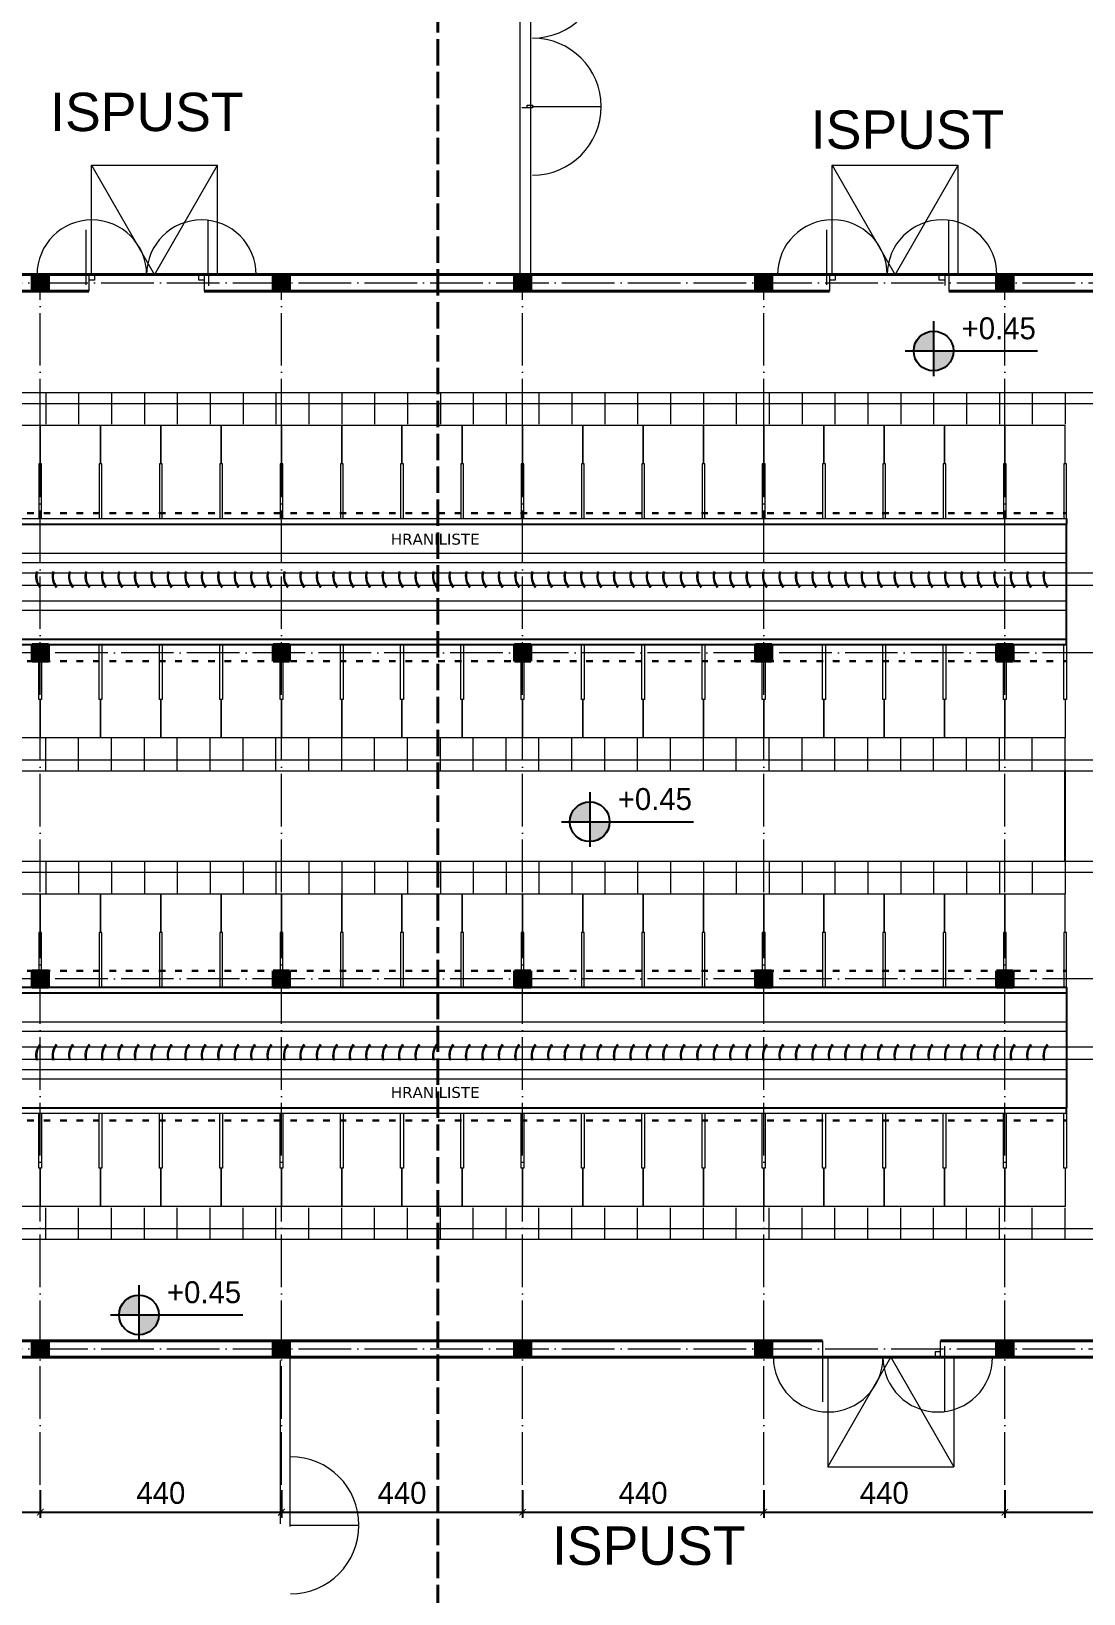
# Model space of a CAD drawing. Header units: millimetres. Extents: x 73 to 57768, y -40361 to 10065.
# Drawn here: x 6391 to 8312, y 1918 to 4768 of the extents above; entities that cross this region are included whole.
import ezdxf

# ---------------------------------------------------------------- set-up
doc = ezdxf.new("R2010")
doc.units = ezdxf.units.MM
for name, pattern in [('ACAD_ISO02W100', [15, 12, -3]), ('ACAD_ISO03W100', [30, 12, -18]), ('ACAD_ISO04W100', [30, 24, -3, 0, -3])]:
    doc.linetypes.add(name, pattern=pattern)
for name, color, linetype, lineweight in [('1', 7, 'Continuous', 15), ('cijevi', 151, 'ACAD_ISO03W100', 30), ('fekalna', 43, 'Continuous', 5), ('kote', 124, 'Continuous', 5), ('kote i srafura', 9, 'Continuous', 5), ('presjek A-A B- B', 40, 'Continuous', 40)]:
    doc.layers.add(name, color=color, linetype=linetype, lineweight=lineweight)
doc.layers.add('pogled', color=7, linetype='Continuous', lineweight=5, true_color=0x8db1c3)
doc.layers.add('presjek', color=7, linetype='Continuous', lineweight=40, true_color=0xe37da2)
doc.layers.add('sjeccica', color=20, linetype='Continuous')
doc.layers.add('TEXT', color=7, linetype='Continuous')
doc.dimstyles.new('1-200', dxfattribs={"dimtxt": 40, "dimasz": 12, "dimexe": 10, "dimexo": 10, "dimgap": 15, "dimtad": 1, "dimdec": 0, "dimtxsty": 'Standard', "dimblk": 'ARCHTICK', "dimcen": 2.5, "dimdle": 5, "dimadec": 0, "dimazin": 0, "dimtfac": 1, "dimtdec": 0, "dimtmove": 0, "dimatfit": 3, "dimldrblk": 'ARCHTICK', "dimfxl": 1, "dimarcsym": 0})

# ---------------------------------------------------------------- blocks, each defined once
blk = doc.blocks.new('A$C064C6560')
at = {"layer": '1'}
for points in [[(70, 110), (170, 110), (170, 115), (70, 115)], [(70, 0), (170, 0), (170, 5), (70, 5)]]:
    blk.add_lwpolyline(points, close=True, dxfattribs=at)
for points in [[(70, 112.5), (0, 112.5), (0, 2.5), (70, 2.5)], [(170, 2.5), (170, 112.5)]]:
    blk.add_lwpolyline(points, dxfattribs=at)
blk = doc.blocks.new('_ArchTick')
at = {"layer": 'kote', "color": 0, "const_width": 0.15}
blk.add_lwpolyline([(-0.5, -0.5), (0.5, 0.5)], dxfattribs=at)
blk = doc.blocks.new('*D150')
at = {"layer": 'Defpoints', "color": 0}
for p in [(5967.8, 2116.4), (6407.8, 2116.4), (6407.8, 2066.3)]:
    blk.add_point(p, dxfattribs=at)
at = {"layer": 'kote i srafura', "color": 0, "lineweight": -2}
for p, q in [((5967.8, 2106.4), (5967.8, 2056.3)), ((6407.8, 2106.4), (6407.8, 2056.3)), ((5962.8, 2066.3), (6412.8, 2066.3))]:
    blk.add_line(p, q, dxfattribs=at)
at = {"layer": 'kote i srafura', "color": 0, "lineweight": -2, "xscale": 12, "yscale": 12, "zscale": 12, "rotation": 180}
blk.add_blockref('_ArchTick', (5967.8, 2066.3), dxfattribs=at)
at = {"layer": 'kote i srafura', "color": 0, "lineweight": -2, "xscale": 12, "yscale": 12, "zscale": 12}
blk.add_blockref('_ArchTick', (6407.8, 2066.3), dxfattribs=at)
at = {"layer": 'kote i srafura', "color": 0, "insert": (6187.8, 2101.3), "char_height": 40, "attachment_point": 5}
blk.add_mtext('440', dxfattribs=at)
blk = doc.blocks.new('*D151')
at = {"layer": 'Defpoints', "color": 0}
for p in [(6407.8, 2116.4), (6847.8, 2116.4), (6847.8, 2066.3)]:
    blk.add_point(p, dxfattribs=at)
at = {"layer": 'kote i srafura', "color": 0, "lineweight": -2}
for p, q in [((6407.8, 2106.4), (6407.8, 2056.3)), ((6847.8, 2106.4), (6847.8, 2056.3)), ((6402.8, 2066.3), (6852.8, 2066.3))]:
    blk.add_line(p, q, dxfattribs=at)
at = {"layer": 'kote i srafura', "color": 0, "lineweight": -2, "xscale": 12, "yscale": 12, "zscale": 12, "rotation": 180}
blk.add_blockref('_ArchTick', (6407.8, 2066.3), dxfattribs=at)
at = {"layer": 'kote i srafura', "color": 0, "lineweight": -2, "xscale": 12, "yscale": 12, "zscale": 12}
blk.add_blockref('_ArchTick', (6847.8, 2066.3), dxfattribs=at)
at = {"layer": 'kote i srafura', "color": 0, "insert": (6627.8, 2101.3), "char_height": 40, "attachment_point": 5}
blk.add_mtext('440', dxfattribs=at)
blk = doc.blocks.new('*D152')
at = {"layer": 'Defpoints', "color": 0}
for p in [(6847.8, 2116.4), (7287.8, 2116.4), (7287.8, 2066.3)]:
    blk.add_point(p, dxfattribs=at)
at = {"layer": 'kote i srafura', "color": 0, "lineweight": -2}
for p, q in [((6847.8, 2106.4), (6847.8, 2056.3)), ((7287.8, 2106.4), (7287.8, 2056.3)), ((6842.8, 2066.3), (7292.8, 2066.3))]:
    blk.add_line(p, q, dxfattribs=at)
at = {"layer": 'kote i srafura', "color": 0, "lineweight": -2, "xscale": 12, "yscale": 12, "zscale": 12, "rotation": 180}
blk.add_blockref('_ArchTick', (6847.8, 2066.3), dxfattribs=at)
at = {"layer": 'kote i srafura', "color": 0, "lineweight": -2, "xscale": 12, "yscale": 12, "zscale": 12}
blk.add_blockref('_ArchTick', (7287.8, 2066.3), dxfattribs=at)
at = {"layer": 'kote i srafura', "color": 0, "insert": (7067.8, 2101.3), "char_height": 40, "attachment_point": 5}
blk.add_mtext('440', dxfattribs=at)
blk = doc.blocks.new('*D153')
at = {"layer": 'Defpoints', "color": 0}
for p in [(7287.8, 2116.4), (7727.8, 2116.4), (7727.8, 2066.3)]:
    blk.add_point(p, dxfattribs=at)
at = {"layer": 'kote i srafura', "color": 0, "lineweight": -2}
for p, q in [((7287.8, 2106.4), (7287.8, 2056.3)), ((7727.8, 2106.4), (7727.8, 2056.3)), ((7282.8, 2066.3), (7732.8, 2066.3))]:
    blk.add_line(p, q, dxfattribs=at)
at = {"layer": 'kote i srafura', "color": 0, "lineweight": -2, "xscale": 12, "yscale": 12, "zscale": 12, "rotation": 180}
blk.add_blockref('_ArchTick', (7287.8, 2066.3), dxfattribs=at)
at = {"layer": 'kote i srafura', "color": 0, "lineweight": -2, "xscale": 12, "yscale": 12, "zscale": 12}
blk.add_blockref('_ArchTick', (7727.8, 2066.3), dxfattribs=at)
at = {"layer": 'kote i srafura', "color": 0, "insert": (7507.8, 2101.3), "char_height": 40, "attachment_point": 5}
blk.add_mtext('440', dxfattribs=at)
blk = doc.blocks.new('*D154')
at = {"layer": 'Defpoints', "color": 0}
for p in [(7727.8, 2116.4), (8167.8, 2116.4), (8167.8, 2066.3)]:
    blk.add_point(p, dxfattribs=at)
at = {"layer": 'kote i srafura', "color": 0, "lineweight": -2}
for p, q in [((7727.8, 2106.4), (7727.8, 2056.3)), ((8167.8, 2106.4), (8167.8, 2056.3)), ((7722.8, 2066.3), (8172.8, 2066.3))]:
    blk.add_line(p, q, dxfattribs=at)
at = {"layer": 'kote i srafura', "color": 0, "lineweight": -2, "xscale": 12, "yscale": 12, "zscale": 12, "rotation": 180}
blk.add_blockref('_ArchTick', (7727.8, 2066.3), dxfattribs=at)
at = {"layer": 'kote i srafura', "color": 0, "lineweight": -2, "xscale": 12, "yscale": 12, "zscale": 12}
blk.add_blockref('_ArchTick', (8167.8, 2066.3), dxfattribs=at)
at = {"layer": 'kote i srafura', "color": 0, "insert": (7947.8, 2101.3), "char_height": 40, "attachment_point": 5}
blk.add_mtext('440', dxfattribs=at)
blk = doc.blocks.new('*D155')
at = {"layer": 'Defpoints', "color": 0}
for p in [(8167.8, 2116.4), (8607.8, 2116.4), (8607.8, 2066.3)]:
    blk.add_point(p, dxfattribs=at)
at = {"layer": 'kote i srafura', "color": 0, "lineweight": -2}
for p, q in [((8167.8, 2106.4), (8167.8, 2056.3)), ((8607.8, 2106.4), (8607.8, 2056.3)), ((8162.8, 2066.3), (8612.8, 2066.3))]:
    blk.add_line(p, q, dxfattribs=at)
at = {"layer": 'kote i srafura', "color": 0, "lineweight": -2, "xscale": 12, "yscale": 12, "zscale": 12, "rotation": 180}
blk.add_blockref('_ArchTick', (8167.8, 2066.3), dxfattribs=at)
at = {"layer": 'kote i srafura', "color": 0, "lineweight": -2, "xscale": 12, "yscale": 12, "zscale": 12}
blk.add_blockref('_ArchTick', (8607.8, 2066.3), dxfattribs=at)
at = {"layer": 'kote i srafura', "color": 0, "insert": (8387.8, 2101.3), "char_height": 40, "attachment_point": 5}
blk.add_mtext('440', dxfattribs=at)

msp = doc.modelspace()

# ---------------------------------------------------------------- hatches: boundary and pattern name
at = {"layer": 'presjek'}
for points in [[(6422.775, 4324.181), (6392.775, 4324.181), (6392.775, 4294.181), (6422.775, 4294.181)], [(6862.775, 4324.181), (6832.775, 4324.181), (6832.775, 4294.181), (6862.775, 4294.181)], [(7302.775, 4324.181), (7272.775, 4324.181), (7272.775, 4294.181), (7302.775, 4294.181)], [(7742.775, 4324.181), (7712.775, 4324.181), (7712.775, 4294.181), (7742.775, 4294.181)], [(8182.775, 4324.181), (8152.775, 4324.181), (8152.775, 4294.181), (8182.775, 4294.181)], [(6422.775, 3649.181), (6392.775, 3649.181), (6392.775, 3619.181), (6422.775, 3619.181)], [(6862.775, 3649.181), (6832.775, 3649.181), (6832.775, 3619.181), (6862.775, 3619.181)], [(7302.775, 3649.181), (7272.775, 3649.181), (7272.775, 3619.181), (7302.775, 3619.181)], [(7742.775, 3649.181), (7712.775, 3649.181), (7712.775, 3619.181), (7742.775, 3619.181)], [(8182.775, 3649.181), (8152.775, 3649.181), (8152.775, 3619.181), (8182.775, 3619.181)], [(6422.775, 3054.181), (6392.775, 3054.181), (6392.775, 3024.181), (6422.775, 3024.181)], [(6862.775, 3054.181), (6832.775, 3054.181), (6832.775, 3024.181), (6862.775, 3024.181)], [(7302.775, 3054.181), (7272.775, 3054.181), (7272.775, 3024.181), (7302.775, 3024.181)], [(7742.775, 3054.181), (7712.775, 3054.181), (7712.775, 3024.181), (7742.775, 3024.181)], [(8182.775, 3054.181), (8152.775, 3054.181), (8152.775, 3024.181), (8182.775, 3024.181)], [(6422.775, 2379.181), (6392.775, 2379.181), (6392.775, 2349.181), (6422.775, 2349.181)], [(6862.775, 2379.181), (6832.775, 2379.181), (6832.775, 2349.181), (6862.775, 2349.181)], [(7302.775, 2379.181), (7272.775, 2379.181), (7272.775, 2349.181), (7302.775, 2349.181)], [(7742.775, 2379.181), (7712.775, 2379.181), (7712.775, 2349.181), (7742.775, 2349.181)], [(8182.775, 2379.181), (8152.775, 2379.181), (8152.775, 2349.181), (8182.775, 2349.181)]]:
    msp.add_hatch(color=256, dxfattribs=at).paths.add_polyline_path(points)
at = {"layer": 'TEXT'}
h = msp.add_hatch(color=256, dxfattribs=at)
h.paths.add_polyline_path([(8037.775, 4184.88), (8037.775, 4221.115, 0.41421356), (8001.539, 4184.88)])
h.paths.add_polyline_path([(8074.011, 4184.88), (8037.775, 4184.88), (8037.775, 4148.644, 0.41421356)])
h = msp.add_hatch(color=256, dxfattribs=at)
h.paths.add_polyline_path([(7410.329, 3326.075), (7410.329, 3362.311, 0.41421356), (7374.093, 3326.075)])
h.paths.add_polyline_path([(7446.564, 3326.075), (7410.329, 3326.075), (7410.329, 3289.839, 0.41421356)])
h = msp.add_hatch(color=256, dxfattribs=at)
h.paths.add_polyline_path([(6587.716, 2426.27), (6587.716, 2462.506, 0.41421356), (6551.481, 2426.27)])
h.paths.add_polyline_path([(6623.952, 2426.27), (6587.716, 2426.27), (6587.716, 2390.034, 0.41421356)])

# ---------------------------------------------------------------- linework, layer by layer
for p, q in [((8280.275, 3879.181), (8280.275, 3869.181)), ((5527.775, 3869.181), (8280.275, 3869.181)), ((8280.275, 3659.181), (8280.275, 3869.181)), ((5527.775, 3659.181), (8280.275, 3659.181)), ((5527.775, 3649.181), (8280.275, 3649.181)), ((8280.275, 3649.181), (8280.275, 3659.181)), ((8277.775, 3254.181), (8277.775, 3419.181)), ((5527.775, 3024.181), (8280.275, 3024.181)), ((8280.275, 3024.181), (8280.275, 3014.181)), ((5527.775, 3014.181), (8280.275, 3014.181)), ((8280.275, 3014.181), (8280.275, 2804.181)), ((5527.775, 2804.181), (8280.275, 2804.181)), ((8280.275, 2794.181), (8280.275, 2804.181))]:
    msp.add_line(p, q)
at = {"layer": '1', "color": 251, "linetype": 'ACAD_ISO04W100', "ltscale": 4}
for p, q in [((5197.775, 4309.181), (9413.368, 4309.181)), ((6407.775, 2116.44), (6407.775, 4324.181)), ((6847.775, 2116.44), (6847.775, 4324.181)), ((7287.775, 2116.44), (7287.775, 4324.181)), ((7727.775, 2116.44), (7727.775, 4324.181)), ((8167.775, 2116.44), (8167.775, 4324.181)), ((9413.368, 3634.181), (5197.775, 3634.181)), ((9413.368, 3039.181), (5197.775, 3039.181)), ((5197.775, 2364.181), (9247.517, 2364.181))]:
    msp.add_line(p, q, dxfattribs=at)
at = {"layer": 'cijevi'}
for p, q in [((5304.089, 3888.741), (8280.275, 3888.741)), ((5304.089, 3619.181), (8280.275, 3619.181)), ((5304.089, 3054.181), (8280.275, 3054.181)), ((5304.089, 2781.084), (8280.275, 2781.084))]:
    msp.add_line(p, q, dxfattribs=at)
at = {"layer": 'fekalna'}
for p, q in [((6714.223, 4324.041), (6714.223, 4424.041)), ((8065.579, 4324.181), (8065.579, 4424.181)), ((6491.33, 4305.669), (6491.33, 4405.669)), ((7842.686, 4305.809), (7842.686, 4405.809)), ((6496.33, 4314.041), (6496.33, 4294.181)), ((6706.815, 4314.041), (6706.815, 4294.181)), ((6714.54, 4324.041), (6714.54, 4304.041)), ((7847.686, 4314.181), (7847.686, 4294.181)), ((8058.171, 4314.181), (8058.171, 4304.181)), ((8065.895, 4324.181), (8065.895, 4294.181)), ((5527.775, 4109.181), (8609.915, 4109.181)), ((6417.775, 4109.181), (6417.775, 4051.484)), ((6477.775, 4109.181), (6477.775, 4051.484)), ((6537.775, 4109.181), (6537.775, 4051.484)), ((6597.775, 4109.181), (6597.775, 4051.484)), ((6657.775, 4109.181), (6657.775, 4051.484)), ((6717.775, 4109.181), (6717.775, 4051.484)), ((6777.775, 4109.181), (6777.775, 4051.484)), ((6837.775, 4109.181), (6837.775, 4051.484)), ((6897.775, 4109.181), (6897.775, 4051.484)), ((6957.775, 4109.181), (6957.775, 4051.484)), ((7017.775, 4109.181), (7017.775, 4051.484)), ((7077.775, 4109.181), (7077.775, 4051.484)), ((7137.775, 4109.181), (7137.775, 4051.484)), ((7197.775, 4109.181), (7197.775, 4051.484)), ((7257.775, 4109.181), (7257.775, 4051.484)), ((7317.775, 4109.181), (7317.775, 4051.484)), ((7377.775, 4109.181), (7377.775, 4051.484)), ((7437.775, 4109.181), (7437.775, 4051.484)), ((7497.775, 4109.181), (7497.775, 4051.484)), ((7557.775, 4109.181), (7557.775, 4051.484)), ((7617.775, 4109.181), (7617.775, 4051.484)), ((7677.775, 4109.181), (7677.775, 4051.484)), ((7737.775, 4109.181), (7737.775, 4051.484)), ((7797.775, 4109.181), (7797.775, 4051.484)), ((7857.775, 4109.181), (7857.775, 4051.484)), ((7917.775, 4109.181), (7917.775, 4051.484)), ((7977.775, 4109.181), (7977.775, 4051.484)), ((8037.775, 4109.181), (8037.775, 4051.484)), ((8097.775, 4109.181), (8097.775, 4051.484)), ((8157.775, 4109.181), (8157.775, 4051.484)), ((8217.775, 4109.181), (8217.775, 4051.484)), ((8277.775, 4109.181), (8277.775, 4051.484)), ((5527.775, 4089.181), (8609.915, 4089.181)), ((6417.775, 3419.181), (6417.775, 3478.819)), ((6477.775, 3419.181), (6477.775, 3478.819)), ((6537.775, 3419.181), (6537.775, 3478.819)), ((6597.775, 3419.181), (6597.775, 3478.819)), ((6657.775, 3419.181), (6657.775, 3478.819)), ((6717.775, 3419.181), (6717.775, 3478.819)), ((6777.775, 3419.181), (6777.775, 3478.819)), ((6837.775, 3419.181), (6837.775, 3478.819)), ((6897.775, 3419.181), (6897.775, 3478.819)), ((6957.775, 3419.181), (6957.775, 3478.819)), ((7017.775, 3419.181), (7017.775, 3478.819)), ((7077.775, 3419.181), (7077.775, 3478.819)), ((7137.775, 3419.181), (7137.775, 3478.819)), ((7197.775, 3419.181), (7197.775, 3478.819)), ((7257.775, 3419.181), (7257.775, 3478.819)), ((7317.775, 3419.181), (7317.775, 3478.819)), ((7377.775, 3419.181), (7377.775, 3478.819)), ((7437.775, 3419.181), (7437.775, 3478.819)), ((7497.775, 3419.181), (7497.775, 3478.819)), ((7557.775, 3419.181), (7557.775, 3478.819)), ((7617.775, 3419.181), (7617.775, 3478.819)), ((7677.775, 3419.181), (7677.775, 3478.819)), ((7737.775, 3419.181), (7737.775, 3478.819)), ((7797.775, 3419.181), (7797.775, 3478.819)), ((7857.775, 3419.181), (7857.775, 3478.819)), ((7917.775, 3419.181), (7917.775, 3478.819)), ((7977.775, 3419.181), (7977.775, 3478.819)), ((8037.775, 3419.181), (8037.775, 3478.819)), ((8097.775, 3419.181), (8097.775, 3478.819)), ((8157.775, 3419.181), (8157.775, 3478.819)), ((8217.775, 3419.181), (8217.775, 3478.819)), ((8277.775, 3419.181), (8277.775, 3478.819)), ((5527.775, 3439.181), (8614.643, 3439.181)), ((5527.775, 3419.181), (8614.643, 3419.181)), ((5527.775, 3419.181), (8614.643, 3419.181)), ((5527.775, 3254.181), (8614.643, 3254.181)), ((6417.775, 3254.181), (6417.775, 3194.542)), ((6477.775, 3254.181), (6477.775, 3194.542)), ((6537.775, 3254.181), (6537.775, 3194.542)), ((6597.775, 3254.181), (6597.775, 3194.542)), ((6657.775, 3254.181), (6657.775, 3194.542)), ((6717.775, 3254.181), (6717.775, 3194.542)), ((6777.775, 3254.181), (6777.775, 3194.542)), ((6837.775, 3254.181), (6837.775, 3194.542)), ((6897.775, 3254.181), (6897.775, 3194.542)), ((6957.775, 3254.181), (6957.775, 3194.542)), ((7017.775, 3254.181), (7017.775, 3194.542)), ((7077.775, 3254.181), (7077.775, 3194.542)), ((7137.775, 3254.181), (7137.775, 3194.542)), ((7197.775, 3254.181), (7197.775, 3194.542)), ((7257.775, 3254.181), (7257.775, 3194.542)), ((7317.775, 3254.181), (7317.775, 3194.542)), ((7377.775, 3254.181), (7377.775, 3194.542)), ((7437.775, 3254.181), (7437.775, 3194.542)), ((7497.775, 3254.181), (7497.775, 3194.542)), ((7557.775, 3254.181), (7557.775, 3194.542)), ((7617.775, 3254.181), (7617.775, 3194.542)), ((7677.775, 3254.181), (7677.775, 3194.542)), ((7737.775, 3254.181), (7737.775, 3194.542)), ((7797.775, 3254.181), (7797.775, 3194.542)), ((7857.775, 3254.181), (7857.775, 3194.542)), ((7917.775, 3254.181), (7917.775, 3194.542)), ((7977.775, 3254.181), (7977.775, 3194.542)), ((8037.775, 3254.181), (8037.775, 3194.542)), ((8097.775, 3254.181), (8097.775, 3194.542)), ((8157.775, 3254.181), (8157.775, 3194.542)), ((8217.775, 3254.181), (8217.775, 3194.542)), ((8277.775, 3254.181), (8277.775, 3194.542)), ((5527.775, 3234.181), (8614.643, 3234.181)), ((6417.775, 2564.181), (6417.775, 2621.877)), ((6477.775, 2564.181), (6477.775, 2621.877)), ((6537.775, 2564.181), (6537.775, 2621.877)), ((6597.775, 2564.181), (6597.775, 2621.877)), ((6657.775, 2564.181), (6657.775, 2621.877)), ((6717.775, 2564.181), (6717.775, 2621.877)), ((6777.775, 2564.181), (6777.775, 2621.877)), ((6837.775, 2564.181), (6837.775, 2621.877)), ((6897.775, 2564.181), (6897.775, 2621.877)), ((6957.775, 2564.181), (6957.775, 2621.877)), ((7017.775, 2564.181), (7017.775, 2621.877)), ((7077.775, 2564.181), (7077.775, 2621.877)), ((7137.775, 2564.181), (7137.775, 2621.877)), ((7197.775, 2564.181), (7197.775, 2621.877)), ((7257.775, 2564.181), (7257.775, 2621.877)), ((7317.775, 2564.181), (7317.775, 2621.877)), ((7377.775, 2564.181), (7377.775, 2621.877)), ((7437.775, 2564.181), (7437.775, 2621.877)), ((7497.775, 2564.181), (7497.775, 2621.877)), ((7557.775, 2564.181), (7557.775, 2621.877)), ((7617.775, 2564.181), (7617.775, 2621.877)), ((7677.775, 2564.181), (7677.775, 2621.877)), ((7737.775, 2564.181), (7737.775, 2621.877)), ((7797.775, 2564.181), (7797.775, 2621.877)), ((7857.775, 2564.181), (7857.775, 2621.877)), ((7917.775, 2564.181), (7917.775, 2621.877)), ((7977.775, 2564.181), (7977.775, 2621.877)), ((8037.775, 2564.181), (8037.775, 2621.877)), ((8097.775, 2564.181), (8097.775, 2621.877)), ((8157.775, 2564.181), (8157.775, 2621.877)), ((8217.775, 2564.181), (8217.775, 2621.877)), ((8277.775, 2564.181), (8277.775, 2621.877)), ((5527.775, 2584.181), (8609.915, 2584.181)), ((5527.775, 2564.181), (8609.915, 2564.181)), ((7834.923, 2379.181), (7834.923, 2267.552)), ((8050.408, 2359.181), (8050.408, 2379.181)), ((8058.132, 2349.181), (8058.132, 2369.181)), ((8057.816, 2349.181), (8057.816, 2249.181)), ((6864.306, 2042.538), (6989.306, 2042.538))]:
    msp.add_line(p, q, dxfattribs=at)
for points in [[(6506.839, 4324.041), (6506.839, 4314.041), (6496.839, 4314.041), (6496.839, 4324.041)], [(6706.839, 4324.041), (6706.839, 4314.041), (6696.839, 4314.041), (6696.839, 4324.041)], [(7858.195, 4324.181), (7858.195, 4314.181), (7848.195, 4314.181), (7848.195, 4324.181)], [(8058.195, 4324.181), (8058.195, 4314.181), (8048.195, 4314.181), (8048.195, 4324.181)], [(8050.432, 2349.181), (8050.432, 2359.181), (8040.432, 2359.181), (8040.432, 2349.181)]]:
    msp.add_lwpolyline(points, close=True, dxfattribs=at)
at = {"layer": 'fekalna', "ltscale": 5}
for points in [[(6845.758, 2342.948), (6845.758, 2045.038)], [(6863.921, 2040.038), (6863.921, 2352.025)]]:
    msp.add_lwpolyline(points, dxfattribs=at)
at = {"layer": 'fekalna'}
for centre, radius, start, end in [((6501.839, 4324.041), 100, 0, 180), ((6701.839, 4324.041), 100, 0, 180), ((7853.195, 4324.181), 100, 0, 180), ((8053.195, 4324.181), 100, 0, 180), ((7845.432, 2349.181), 100, 180, 0), ((8045.432, 2349.181), 100, 180, 0), ((6864.306, 2042.538), 125, 270, 90)]:
    msp.add_arc(centre, radius, start, end, dxfattribs=at)
at = {"layer": 'pogled'}
for p, q in [((7306.184, 4628.323), (7286.184, 4628.323)), ((7306.184, 4628.323), (7296.184, 4628.323)), ((7306.184, 4630.823), (7431.184, 4630.823))]:
    msp.add_line(p, q, dxfattribs=at)
at = {"layer": 'pogled', "ltscale": 55}
for p, q in [((6501.246, 4524.041), (6616.258, 4324.041)), ((6501.246, 4324.041), (6501.246, 4524.041)), ((6501.246, 4524.041), (6731.269, 4524.041)), ((6616.258, 4324.041), (6731.269, 4524.041)), ((6731.269, 4324.041), (6731.269, 4524.041)), ((7852.682, 4524.041), (7967.693, 4324.041)), ((7852.682, 4324.041), (7852.682, 4524.041)), ((7852.682, 4524.041), (8082.705, 4524.041)), ((7967.693, 4324.041), (8082.705, 4524.041)), ((8082.705, 4324.041), (8082.705, 4524.041)), ((7844.758, 2149.32), (7959.77, 2349.32)), ((7844.758, 2349.32), (7844.758, 2149.32)), ((7959.77, 2349.32), (8074.782, 2149.32)), ((8074.782, 2349.32), (8074.782, 2149.32)), ((7844.758, 2149.32), (8074.782, 2149.32))]:
    msp.add_line(p, q, dxfattribs=at)
at = {"layer": 'pogled', "ltscale": 3}
for p, q in [((5527.775, 3816.181), (8280.275, 3816.181)), ((5527.775, 3799.181), (8280.275, 3799.181)), ((5527.775, 3780.422), (8592.775, 3780.422)), ((5527.775, 3757.82), (8592.775, 3757.82)), ((5527.775, 3729.181), (8280.275, 3729.181)), ((5527.775, 3712.181), (8280.275, 3712.181)), ((5527.775, 2961.181), (8280.275, 2961.181)), ((5527.775, 2944.181), (8280.275, 2944.181)), ((5527.775, 2915.541), (8592.775, 2915.541)), ((5527.775, 2892.939), (8592.775, 2892.939)), ((5527.775, 2874.181), (8280.275, 2874.181)), ((5527.775, 2857.181), (8280.275, 2857.181))]:
    msp.add_line(p, q, dxfattribs=at)
at = {"layer": 'pogled'}
msp.add_lwpolyline([(7282.775, 5830.822), (7282.775, 4324.181), (7302.775, 4324.181), (7302.775, 5830.822)], dxfattribs=at)
msp.add_lwpolyline([(7296.184, 4633.323), (7306.184, 4633.323), (7306.184, 4628.323), (7296.184, 4628.323)], close=True, dxfattribs=at)
for centre in [(7306.184, 4880.823), (7306.184, 4630.823)]:
    msp.add_arc(centre, 125, 270, 90, dxfattribs=at)
at = {"layer": 'pogled', "ltscale": 3}
for centre, radius, start, end in [((6431.521, 3773.698), 32.304, 163.970973, 219.689658), ((6431.521, 3773.698), 30.304, 163.970973, 219.689658), ((6461.521, 3773.698), 32.304, 163.970973, 219.689658), ((6461.521, 3773.698), 32.304, 163.970973, 219.689658), ((6461.521, 3773.698), 30.304, 163.970973, 219.689658), ((6461.521, 3773.698), 30.304, 163.970973, 219.689658), ((6491.521, 3773.698), 32.304, 163.970973, 219.689658), ((6491.521, 3773.698), 30.304, 163.970973, 219.689658), ((6521.521, 3773.698), 32.304, 163.970973, 219.689658), ((6521.521, 3773.698), 30.304, 163.970973, 219.689658), ((6551.521, 3773.698), 32.304, 163.970973, 219.689658), ((6551.521, 3773.698), 30.304, 163.970973, 219.689658), ((6581.521, 3773.698), 32.304, 163.970973, 219.689658), ((6581.521, 3773.698), 30.304, 163.970973, 219.689658), ((6611.521, 3773.698), 32.304, 163.970973, 219.689658), ((6611.521, 3773.698), 30.304, 163.970973, 219.689658), ((6641.521, 3773.698), 32.304, 163.970973, 219.689658), ((6641.521, 3773.698), 30.304, 163.970973, 219.689658), ((6671.521, 3773.698), 32.304, 163.970973, 219.689658), ((6671.521, 3773.698), 30.304, 163.970973, 219.689658), ((6703.563, 3773.698), 32.304, 163.970973, 219.689658), ((6703.563, 3773.698), 30.304, 163.970973, 219.689658), ((6733.563, 3773.698), 32.304, 163.970973, 219.689658), ((6733.563, 3773.698), 30.304, 163.970973, 219.689658), ((6763.563, 3773.698), 32.304, 163.970973, 219.689658), ((6763.563, 3773.698), 30.304, 163.970973, 219.689658), ((6793.563, 3773.698), 32.304, 163.970973, 219.689658), ((6793.563, 3773.698), 30.304, 163.970973, 219.689658), ((6823.563, 3773.698), 32.304, 163.970973, 219.689658), ((6823.563, 3773.698), 30.304, 163.970973, 219.689658), ((6853.563, 3773.698), 32.304, 163.970973, 219.689658), ((6853.563, 3773.698), 30.304, 163.970973, 219.689658), ((6883.563, 3773.698), 32.304, 163.970973, 219.689658), ((6883.563, 3773.698), 30.304, 163.970973, 219.689658), ((6913.563, 3773.698), 32.304, 163.970973, 219.689658), ((6913.563, 3773.698), 32.304, 163.970973, 219.689658), ((6913.563, 3773.698), 30.304, 163.970973, 219.689658), ((6913.563, 3773.698), 30.304, 163.970973, 219.689658), ((6943.563, 3773.698), 32.304, 163.970973, 219.689658), ((6943.563, 3773.698), 30.304, 163.970973, 219.689658), ((6973.563, 3773.698), 32.304, 163.970973, 219.689658), ((6973.563, 3773.698), 30.304, 163.970973, 219.689658), ((7003.563, 3773.698), 32.304, 163.970973, 219.689658), ((7003.563, 3773.698), 30.304, 163.970973, 219.689658), ((7033.563, 3773.698), 32.304, 163.970973, 219.689658), ((7033.563, 3773.698), 30.304, 163.970973, 219.689658), ((7063.563, 3773.698), 32.304, 163.970973, 219.689658), ((7063.563, 3773.698), 30.304, 163.970973, 219.689658), ((7093.563, 3773.698), 32.304, 163.970973, 219.689658), ((7093.563, 3773.698), 30.304, 163.970973, 219.689658), ((7123.563, 3773.698), 32.304, 163.970973, 219.689658), ((7123.563, 3773.698), 30.304, 163.970973, 219.689658), ((7155.606, 3773.698), 32.304, 163.970973, 219.689658), ((7155.606, 3773.698), 30.304, 163.970973, 219.689658), ((7185.606, 3773.698), 32.304, 163.970973, 219.689658), ((7185.606, 3773.698), 30.304, 163.970973, 219.689658), ((7215.606, 3773.698), 32.304, 163.970973, 219.689658), ((7215.606, 3773.698), 30.304, 163.970973, 219.689658), ((7245.606, 3773.698), 32.304, 163.970973, 219.689658), ((7245.606, 3773.698), 30.304, 163.970973, 219.689658), ((7275.606, 3773.698), 32.304, 163.970973, 219.689658), ((7275.606, 3773.698), 30.304, 163.970973, 219.689658), ((7305.606, 3773.698), 32.304, 163.970973, 219.689658), ((7305.606, 3773.698), 30.304, 163.970973, 219.689658), ((7335.606, 3773.698), 32.304, 163.970973, 219.689658), ((7335.606, 3773.698), 30.304, 163.970973, 219.689658), ((7365.606, 3773.698), 32.304, 163.970973, 219.689658), ((7365.606, 3773.698), 32.304, 163.970973, 219.689658), ((7365.606, 3773.698), 30.304, 163.970973, 219.689658), ((7365.606, 3773.698), 30.304, 163.970973, 219.689658), ((7395.606, 3773.698), 32.304, 163.970973, 219.689658), ((7395.606, 3773.698), 30.304, 163.970973, 219.689658), ((7425.606, 3773.698), 32.304, 163.970973, 219.689658), ((7425.606, 3773.698), 30.304, 163.970973, 219.689658), ((7455.606, 3773.698), 32.304, 163.970973, 219.689658), ((7455.606, 3773.698), 30.304, 163.970973, 219.689658), ((7485.606, 3773.698), 32.304, 163.970973, 219.689658), ((7485.606, 3773.698), 30.304, 163.970973, 219.689658), ((7515.606, 3773.698), 32.304, 163.970973, 219.689658), ((7515.606, 3773.698), 30.304, 163.970973, 219.689658), ((7545.606, 3773.698), 32.304, 163.970973, 219.689658), ((7545.606, 3773.698), 30.304, 163.970973, 219.689658), ((7575.606, 3773.698), 32.304, 163.970973, 219.689658), ((7575.606, 3773.698), 30.304, 163.970973, 219.689658), ((7607.648, 3773.698), 32.304, 163.970973, 219.689658), ((7607.648, 3773.698), 30.304, 163.970973, 219.689658), ((7637.648, 3773.698), 32.304, 163.970973, 219.689658), ((7637.648, 3773.698), 30.304, 163.970973, 219.689658), ((7667.648, 3773.698), 32.304, 163.970973, 219.689658), ((7667.648, 3773.698), 30.304, 163.970973, 219.689658), ((7697.648, 3773.698), 32.304, 163.970973, 219.689658), ((7697.648, 3773.698), 30.304, 163.970973, 219.689658), ((7727.648, 3773.698), 32.304, 163.970973, 219.689658), ((7727.648, 3773.698), 30.304, 163.970973, 219.689658), ((7757.648, 3773.698), 32.304, 163.970973, 219.689658), ((7757.648, 3773.698), 30.304, 163.970973, 219.689658), ((7787.648, 3773.698), 32.304, 163.970973, 219.689658), ((7787.648, 3773.698), 30.304, 163.970973, 219.689658), ((7817.648, 3773.698), 32.304, 163.970973, 219.689658), ((7817.648, 3773.698), 32.304, 163.970973, 219.689658), ((7817.648, 3773.698), 30.304, 163.970973, 219.689658), ((7817.648, 3773.698), 30.304, 163.970973, 219.689658), ((7847.648, 3773.698), 32.304, 163.970973, 219.689658), ((7847.648, 3773.698), 30.304, 163.970973, 219.689658), ((7877.648, 3773.698), 32.304, 163.970973, 219.689658), ((7877.648, 3773.698), 30.304, 163.970973, 219.689658), ((7907.648, 3773.698), 32.304, 163.970973, 219.689658), ((7907.648, 3773.698), 30.304, 163.970973, 219.689658), ((7937.648, 3773.698), 32.304, 163.970973, 219.689658), ((7937.648, 3773.698), 30.304, 163.970973, 219.689658), ((7967.648, 3773.698), 32.304, 163.970973, 219.689658), ((7967.648, 3773.698), 30.304, 163.970973, 219.689658), ((7997.648, 3773.698), 32.304, 163.970973, 219.689658), ((7997.648, 3773.698), 30.304, 163.970973, 219.689658), ((8027.648, 3773.698), 32.304, 163.970973, 219.689658), ((8027.648, 3773.698), 30.304, 163.970973, 219.689658), ((8059.691, 3773.698), 32.304, 163.970973, 219.689658), ((8059.691, 3773.698), 30.304, 163.970973, 219.689658), ((8089.691, 3773.698), 32.304, 163.970973, 219.689658), ((8089.691, 3773.698), 30.304, 163.970973, 219.689658), ((8119.691, 3773.698), 32.304, 163.970973, 219.689658), ((8119.691, 3773.698), 30.304, 163.970973, 219.689658), ((8149.691, 3773.698), 32.304, 163.970973, 219.689658), ((8149.691, 3773.698), 30.304, 163.970973, 219.689658), ((8179.691, 3773.698), 32.304, 163.970973, 219.689658), ((8179.691, 3773.698), 30.304, 163.970973, 219.689658), ((8209.691, 3773.698), 32.304, 163.970973, 219.689658), ((8209.691, 3773.698), 30.304, 163.970973, 219.689658), ((8239.691, 3773.698), 32.304, 163.970973, 219.689658), ((8239.691, 3773.698), 30.304, 163.970973, 219.689658), ((8269.691, 3773.698), 32.304, 163.970973, 219.689658), ((8269.691, 3773.698), 30.304, 163.970973, 219.689658), ((6431.521, 2899.663), 32.304, 140.310342, 196.029027), ((6431.521, 2899.663), 30.304, 140.310342, 196.029027), ((6461.521, 2899.663), 32.304, 140.310342, 196.029027), ((6461.521, 2899.663), 32.304, 140.310342, 196.029027), ((6461.521, 2899.663), 30.304, 140.310342, 196.029027), ((6461.521, 2899.663), 30.304, 140.310342, 196.029027), ((6491.521, 2899.663), 32.304, 140.310342, 196.029027), ((6491.521, 2899.663), 30.304, 140.310342, 196.029027), ((6521.521, 2899.663), 32.304, 140.310342, 196.029027), ((6521.521, 2899.663), 30.304, 140.310342, 196.029027), ((6551.521, 2899.663), 32.304, 140.310342, 196.029027), ((6551.521, 2899.663), 30.304, 140.310342, 196.029027), ((6581.521, 2899.663), 32.304, 140.310342, 196.029027), ((6581.521, 2899.663), 30.304, 140.310342, 196.029027), ((6611.521, 2899.663), 32.304, 140.310342, 196.029027), ((6611.521, 2899.663), 30.304, 140.310342, 196.029027), ((6641.521, 2899.663), 32.304, 140.310342, 196.029027), ((6641.521, 2899.663), 30.304, 140.310342, 196.029027), ((6671.521, 2899.663), 32.304, 140.310342, 196.029027), ((6671.521, 2899.663), 30.304, 140.310342, 196.029027), ((6703.563, 2899.663), 32.304, 140.310342, 196.029027), ((6703.563, 2899.663), 30.304, 140.310342, 196.029027), ((6733.563, 2899.663), 32.304, 140.310342, 196.029027), ((6733.563, 2899.663), 30.304, 140.310342, 196.029027), ((6763.563, 2899.663), 32.304, 140.310342, 196.029027), ((6763.563, 2899.663), 30.304, 140.310342, 196.029027), ((6793.563, 2899.663), 32.304, 140.310342, 196.029027), ((6793.563, 2899.663), 30.304, 140.310342, 196.029027), ((6823.563, 2899.663), 32.304, 140.310342, 196.029027), ((6823.563, 2899.663), 30.304, 140.310342, 196.029027), ((6853.563, 2899.663), 32.304, 140.310342, 196.029027), ((6853.563, 2899.663), 30.304, 140.310342, 196.029027), ((6883.563, 2899.663), 32.304, 140.310342, 196.029027), ((6883.563, 2899.663), 30.304, 140.310342, 196.029027), ((6913.563, 2899.663), 32.304, 140.310342, 196.029027), ((6913.563, 2899.663), 32.304, 140.310342, 196.029027), ((6913.563, 2899.663), 30.304, 140.310342, 196.029027), ((6913.563, 2899.663), 30.304, 140.310342, 196.029027), ((6943.563, 2899.663), 32.304, 140.310342, 196.029027), ((6943.563, 2899.663), 30.304, 140.310342, 196.029027), ((6973.563, 2899.663), 32.304, 140.310342, 196.029027), ((6973.563, 2899.663), 30.304, 140.310342, 196.029027), ((7003.563, 2899.663), 32.304, 140.310342, 196.029027), ((7003.563, 2899.663), 30.304, 140.310342, 196.029027), ((7033.563, 2899.663), 32.304, 140.310342, 196.029027), ((7033.563, 2899.663), 30.304, 140.310342, 196.029027), ((7063.563, 2899.663), 32.304, 140.310342, 196.029027), ((7063.563, 2899.663), 30.304, 140.310342, 196.029027), ((7093.563, 2899.663), 32.304, 140.310342, 196.029027), ((7093.563, 2899.663), 30.304, 140.310342, 196.029027), ((7123.563, 2899.663), 32.304, 140.310342, 196.029027), ((7123.563, 2899.663), 30.304, 140.310342, 196.029027), ((7155.606, 2899.663), 32.304, 140.310342, 196.029027), ((7155.606, 2899.663), 30.304, 140.310342, 196.029027), ((7185.606, 2899.663), 32.304, 140.310342, 196.029027), ((7185.606, 2899.663), 30.304, 140.310342, 196.029027), ((7215.606, 2899.663), 32.304, 140.310342, 196.029027), ((7215.606, 2899.663), 30.304, 140.310342, 196.029027), ((7245.606, 2899.663), 32.304, 140.310342, 196.029027), ((7245.606, 2899.663), 30.304, 140.310342, 196.029027), ((7275.606, 2899.663), 32.304, 140.310342, 196.029027), ((7275.606, 2899.663), 30.304, 140.310342, 196.029027), ((7305.606, 2899.663), 32.304, 140.310342, 196.029027), ((7305.606, 2899.663), 30.304, 140.310342, 196.029027), ((7335.606, 2899.663), 32.304, 140.310342, 196.029027), ((7335.606, 2899.663), 30.304, 140.310342, 196.029027), ((7365.606, 2899.663), 32.304, 140.310342, 196.029027), ((7365.606, 2899.663), 32.304, 140.310342, 196.029027), ((7365.606, 2899.663), 30.304, 140.310342, 196.029027), ((7365.606, 2899.663), 30.304, 140.310342, 196.029027), ((7395.606, 2899.663), 32.304, 140.310342, 196.029027), ((7395.606, 2899.663), 30.304, 140.310342, 196.029027), ((7425.606, 2899.663), 32.304, 140.310342, 196.029027), ((7425.606, 2899.663), 30.304, 140.310342, 196.029027), ((7455.606, 2899.663), 32.304, 140.310342, 196.029027), ((7455.606, 2899.663), 30.304, 140.310342, 196.029027), ((7485.606, 2899.663), 32.304, 140.310342, 196.029027), ((7485.606, 2899.663), 30.304, 140.310342, 196.029027), ((7515.606, 2899.663), 32.304, 140.310342, 196.029027), ((7515.606, 2899.663), 30.304, 140.310342, 196.029027), ((7545.606, 2899.663), 32.304, 140.310342, 196.029027), ((7545.606, 2899.663), 30.304, 140.310342, 196.029027), ((7575.606, 2899.663), 32.304, 140.310342, 196.029027), ((7575.606, 2899.663), 30.304, 140.310342, 196.029027), ((7607.648, 2899.663), 32.304, 140.310342, 196.029027), ((7607.648, 2899.663), 30.304, 140.310342, 196.029027), ((7637.648, 2899.663), 32.304, 140.310342, 196.029027), ((7637.648, 2899.663), 30.304, 140.310342, 196.029027), ((7667.648, 2899.663), 32.304, 140.310342, 196.029027), ((7667.648, 2899.663), 30.304, 140.310342, 196.029027), ((7697.648, 2899.663), 32.304, 140.310342, 196.029027), ((7697.648, 2899.663), 30.304, 140.310342, 196.029027), ((7727.648, 2899.663), 32.304, 140.310342, 196.029027), ((7727.648, 2899.663), 30.304, 140.310342, 196.029027), ((7757.648, 2899.663), 32.304, 140.310342, 196.029027), ((7757.648, 2899.663), 30.304, 140.310342, 196.029027), ((7787.648, 2899.663), 32.304, 140.310342, 196.029027), ((7787.648, 2899.663), 30.304, 140.310342, 196.029027), ((7817.648, 2899.663), 32.304, 140.310342, 196.029027), ((7817.648, 2899.663), 32.304, 140.310342, 196.029027), ((7817.648, 2899.663), 30.304, 140.310342, 196.029027), ((7817.648, 2899.663), 30.304, 140.310342, 196.029027), ((7847.648, 2899.663), 32.304, 140.310342, 196.029027), ((7847.648, 2899.663), 30.304, 140.310342, 196.029027), ((7877.648, 2899.663), 32.304, 140.310342, 196.029027), ((7877.648, 2899.663), 30.304, 140.310342, 196.029027), ((7907.648, 2899.663), 32.304, 140.310342, 196.029027), ((7907.648, 2899.663), 30.304, 140.310342, 196.029027), ((7937.648, 2899.663), 32.304, 140.310342, 196.029027), ((7937.648, 2899.663), 30.304, 140.310342, 196.029027), ((7967.648, 2899.663), 32.304, 140.310342, 196.029027), ((7967.648, 2899.663), 30.304, 140.310342, 196.029027), ((7997.648, 2899.663), 32.304, 140.310342, 196.029027), ((7997.648, 2899.663), 30.304, 140.310342, 196.029027), ((8027.648, 2899.663), 32.304, 140.310342, 196.029027), ((8027.648, 2899.663), 30.304, 140.310342, 196.029027), ((8059.691, 2899.663), 32.304, 140.310342, 196.029027), ((8059.691, 2899.663), 30.304, 140.310342, 196.029027), ((8089.691, 2899.663), 32.304, 140.310342, 196.029027), ((8089.691, 2899.663), 30.304, 140.310342, 196.029027), ((8119.691, 2899.663), 32.304, 140.310342, 196.029027), ((8119.691, 2899.663), 30.304, 140.310342, 196.029027), ((8149.691, 2899.663), 32.304, 140.310342, 196.029027), ((8149.691, 2899.663), 30.304, 140.310342, 196.029027), ((8179.691, 2899.663), 32.304, 140.310342, 196.029027), ((8179.691, 2899.663), 30.304, 140.310342, 196.029027), ((8209.691, 2899.663), 32.304, 140.310342, 196.029027), ((8209.691, 2899.663), 30.304, 140.310342, 196.029027), ((8239.691, 2899.663), 32.304, 140.310342, 196.029027), ((8239.691, 2899.663), 30.304, 140.310342, 196.029027), ((8269.691, 2899.663), 32.304, 140.310342, 196.029027), ((8269.691, 2899.663), 30.304, 140.310342, 196.029027)]:
    msp.add_arc(centre, radius, start, end, dxfattribs=at)
at = {"layer": 'presjek'}
for p, q in [((8592.775, 4324.181), (5494.752, 4324.181)), ((6392.775, 4324.181), (6422.775, 4324.181)), ((6392.775, 4294.181), (6392.775, 4324.181)), ((6422.775, 4324.181), (6422.775, 4294.181)), ((6832.775, 4324.181), (6862.775, 4324.181)), ((6832.775, 4294.181), (6832.775, 4324.181)), ((6862.775, 4324.181), (6862.775, 4294.181)), ((7272.775, 4324.181), (7302.775, 4324.181)), ((7272.775, 4294.181), (7272.775, 4324.181)), ((7302.775, 4324.181), (7302.775, 4294.181)), ((7712.775, 4324.181), (7742.775, 4324.181)), ((7712.775, 4294.181), (7712.775, 4324.181)), ((7742.775, 4324.181), (7742.775, 4294.181)), ((8152.775, 4324.181), (8182.775, 4324.181)), ((8152.775, 4294.181), (8152.775, 4324.181)), ((8182.775, 4324.181), (8182.775, 4294.181)), ((5494.752, 4294.181), (6496.33, 4294.181)), ((6422.775, 4294.181), (6392.775, 4294.181)), ((6706.815, 4294.181), (7847.686, 4294.181)), ((6862.775, 4294.181), (6832.775, 4294.181)), ((7302.775, 4294.181), (7272.775, 4294.181)), ((7742.775, 4294.181), (7712.775, 4294.181)), ((8065.895, 4294.181), (8592.775, 4294.181)), ((8182.775, 4294.181), (8152.775, 4294.181)), ((6392.775, 3649.181), (6422.775, 3649.181)), ((6392.775, 3619.181), (6392.775, 3649.181)), ((6422.775, 3649.181), (6422.775, 3619.181)), ((6832.775, 3649.181), (6862.775, 3649.181)), ((6832.775, 3619.181), (6832.775, 3649.181)), ((6862.775, 3649.181), (6862.775, 3619.181)), ((7272.775, 3649.181), (7302.775, 3649.181)), ((7272.775, 3619.181), (7272.775, 3649.181)), ((7302.775, 3649.181), (7302.775, 3619.181)), ((7712.775, 3649.181), (7742.775, 3649.181)), ((7712.775, 3619.181), (7712.775, 3649.181)), ((7742.775, 3649.181), (7742.775, 3619.181)), ((8152.775, 3649.181), (8182.775, 3649.181)), ((8152.775, 3619.181), (8152.775, 3649.181)), ((8182.775, 3649.181), (8182.775, 3619.181)), ((6422.775, 3619.181), (6392.775, 3619.181)), ((6862.775, 3619.181), (6832.775, 3619.181)), ((7302.775, 3619.181), (7272.775, 3619.181)), ((7742.775, 3619.181), (7712.775, 3619.181)), ((8182.775, 3619.181), (8152.775, 3619.181)), ((6392.775, 3054.181), (6422.775, 3054.181)), ((6392.775, 3024.181), (6392.775, 3054.181)), ((6422.775, 3054.181), (6422.775, 3024.181)), ((6832.775, 3054.181), (6862.775, 3054.181)), ((6832.775, 3024.181), (6832.775, 3054.181)), ((6862.775, 3054.181), (6862.775, 3024.181)), ((7272.775, 3054.181), (7302.775, 3054.181)), ((7272.775, 3024.181), (7272.775, 3054.181)), ((7302.775, 3054.181), (7302.775, 3024.181)), ((7712.775, 3054.181), (7742.775, 3054.181)), ((7712.775, 3024.181), (7712.775, 3054.181)), ((7742.775, 3054.181), (7742.775, 3024.181)), ((8152.775, 3054.181), (8182.775, 3054.181)), ((8152.775, 3024.181), (8152.775, 3054.181)), ((8182.775, 3054.181), (8182.775, 3024.181)), ((6422.775, 3024.181), (6392.775, 3024.181)), ((6862.775, 3024.181), (6832.775, 3024.181)), ((7302.775, 3024.181), (7272.775, 3024.181)), ((7742.775, 3024.181), (7712.775, 3024.181)), ((8182.775, 3024.181), (8152.775, 3024.181)), ((7834.923, 2379.181), (5851.832, 2379.181)), ((6392.775, 2379.181), (6422.775, 2379.181)), ((6392.775, 2349.181), (6392.775, 2379.181)), ((6422.775, 2379.181), (6422.775, 2349.181)), ((6832.775, 2379.181), (6862.775, 2379.181)), ((6832.775, 2349.181), (6832.775, 2379.181)), ((6862.775, 2379.181), (6862.775, 2349.181)), ((7272.775, 2379.181), (7302.775, 2379.181)), ((7272.775, 2349.181), (7272.775, 2379.181)), ((7302.775, 2379.181), (7302.775, 2349.181)), ((7712.775, 2379.181), (7742.775, 2379.181)), ((7712.775, 2349.181), (7712.775, 2379.181)), ((7742.775, 2379.181), (7742.775, 2349.181)), ((8592.775, 2379.181), (8050.408, 2379.181)), ((8152.775, 2379.181), (8182.775, 2379.181)), ((8152.775, 2349.181), (8152.775, 2379.181)), ((8182.775, 2379.181), (8182.775, 2349.181)), ((5212.775, 2349.181), (8622.775, 2349.181)), ((6422.775, 2349.181), (6392.775, 2349.181)), ((6862.775, 2349.181), (6832.775, 2349.181)), ((7302.775, 2349.181), (7272.775, 2349.181)), ((7742.775, 2349.181), (7712.775, 2349.181)), ((8182.775, 2349.181), (8152.775, 2349.181))]:
    msp.add_line(p, q, dxfattribs=at)
at = {"layer": 'presjek A-A B- B', "linetype": 'ACAD_ISO02W100', "ltscale": 4}
msp.add_lwpolyline([(7133.29, 8773.952), (7133.29, 1450.581), (6949.431, 1450.581)], dxfattribs=at)
at = {"layer": 'TEXT'}
for p, q in [((8037.775, 4239.022), (8037.775, 4139.022)), ((7986.003, 4184.88), (8227.434, 4184.88)), ((7410.329, 3380.217), (7410.329, 3280.217)), ((7358.557, 3326.075), (7599.988, 3326.075)), ((6587.716, 2480.412), (6587.716, 2380.412)), ((6535.944, 2426.27), (6777.376, 2426.27))]:
    msp.add_line(p, q, dxfattribs=at)
for centre in [(8037.775, 4184.88), (7410.329, 3326.075), (6587.716, 2426.27)]:
    msp.add_circle(centre, 36.236, dxfattribs=at)

# ---------------------------------------------------------------- block references
at = {"rotation": 270}
for p in [(6295.275, 4049.181), (6405.275, 4049.181), (6515.275, 4049.181), (6625.275, 4049.181), (6735.275, 4049.181), (6845.275, 4049.181), (6955.275, 4049.181), (7065.275, 4049.181), (7175.275, 4049.181), (7285.275, 4049.181), (7395.275, 4049.181), (7505.275, 4049.181), (7615.275, 4049.181), (7725.275, 4049.181), (7835.275, 4049.181), (7945.275, 4049.181), (8055.275, 4049.181), (8165.275, 4049.181), (6295.275, 3194.181), (6405.275, 3194.181), (6515.275, 3194.181), (6625.275, 3194.181), (6735.275, 3194.181), (6845.275, 3194.181), (6955.275, 3194.181), (7065.275, 3194.181), (7175.275, 3194.181), (7285.275, 3194.181), (7395.275, 3194.181), (7505.275, 3194.181), (7615.275, 3194.181), (7725.275, 3194.181), (7835.275, 3194.181), (7945.275, 3194.181), (8055.275, 3194.181), (8165.275, 3194.181)]:
    msp.add_blockref('A$C064C6560', p, dxfattribs=at)
at = {"xscale": -1, "rotation": 270}
for p in [(6295.275, 3479.181), (6405.275, 3479.181), (6515.275, 3479.181), (6625.275, 3479.181), (6735.275, 3479.181), (6845.275, 3479.181), (6955.275, 3479.181), (7065.275, 3479.181), (7175.275, 3479.181), (7285.275, 3479.181), (7395.275, 3479.181), (7505.275, 3479.181), (7615.275, 3479.181), (7725.275, 3479.181), (7835.275, 3479.181), (7945.275, 3479.181), (8055.275, 3479.181), (8165.275, 3479.181), (6295.275, 2624.181), (6405.275, 2624.181), (6515.275, 2624.181), (6625.275, 2624.181), (6735.275, 2624.181), (6845.275, 2624.181), (6955.275, 2624.181), (7065.275, 2624.181), (7175.275, 2624.181), (7285.275, 2624.181), (7395.275, 2624.181), (7505.275, 2624.181), (7615.275, 2624.181), (7725.275, 2624.181), (7835.275, 2624.181), (7945.275, 2624.181), (8055.275, 2624.181), (8165.275, 2624.181)]:
    msp.add_blockref('A$C064C6560', p, dxfattribs=at)

# ---------------------------------------------------------------- texts
at = {"layer": 'pogled', "char_height": 20, "width": 206.58542}
for insert, attachment_point in [((7047.426, 3831.178), 7), ((7047.426, 2842.183), 1)]:
    msp.add_mtext('{\\fVerdana|b0|i0|c238|p34;HRANILISTE}', dxfattribs=dict(at, insert=insert, attachment_point=attachment_point))
at = {"layer": 'sjeccica', "char_height": 70, "width": 333.0712, "attachment_point": 1}
for insert in [(6425.754, 4656.069), (7813.768, 4623.803), (7341.397, 2040.307)]:
    msp.add_mtext('{\\fArial|b0|i0|c0|p34;ISPUST}', dxfattribs=dict(at, insert=insert))
at = {"layer": 'TEXT', "char_height": 40, "width": 259.799, "attachment_point": 1}
for insert in [(8088.96, 4246.287), (7461.514, 3387.482), (6638.902, 2487.678)]:
    msp.add_mtext('+0.45', dxfattribs=dict(at, insert=insert))

# ---------------------------------------------------------------- dimensions: what is measured, and where the dimension line sits
at = {"layer": 'kote i srafura'}
for base, p1, p2, picture, middle in [((6407.775, 2066.31), (5967.775, 2116.44), (6407.775, 2116.44), '*D150', (6187.775, 2101.31)), ((6847.775, 2066.31), (6407.775, 2116.44), (6847.775, 2116.44), '*D151', (6627.775, 2101.31)), ((7287.775, 2066.31), (6847.775, 2116.44), (7287.775, 2116.44), '*D152', (7067.775, 2101.31)), ((7727.775, 2066.31), (7287.775, 2116.44), (7727.775, 2116.44), '*D153', (7507.775, 2101.31)), ((8167.775, 2066.31), (7727.775, 2116.44), (8167.775, 2116.44), '*D154', (7947.775, 2101.31)), ((8607.775, 2066.31), (8167.775, 2116.44), (8607.775, 2116.44), '*D155', (8387.775, 2101.31))]:
    dim = msp.add_linear_dim(base=base, p1=p1, p2=p2, dimstyle='1-200', dxfattribs=at)
    dim.commit()
    dim.dimension.update_dxf_attribs({"geometry": picture, "text_midpoint": middle})

doc.saveas('drawing.dxf')
